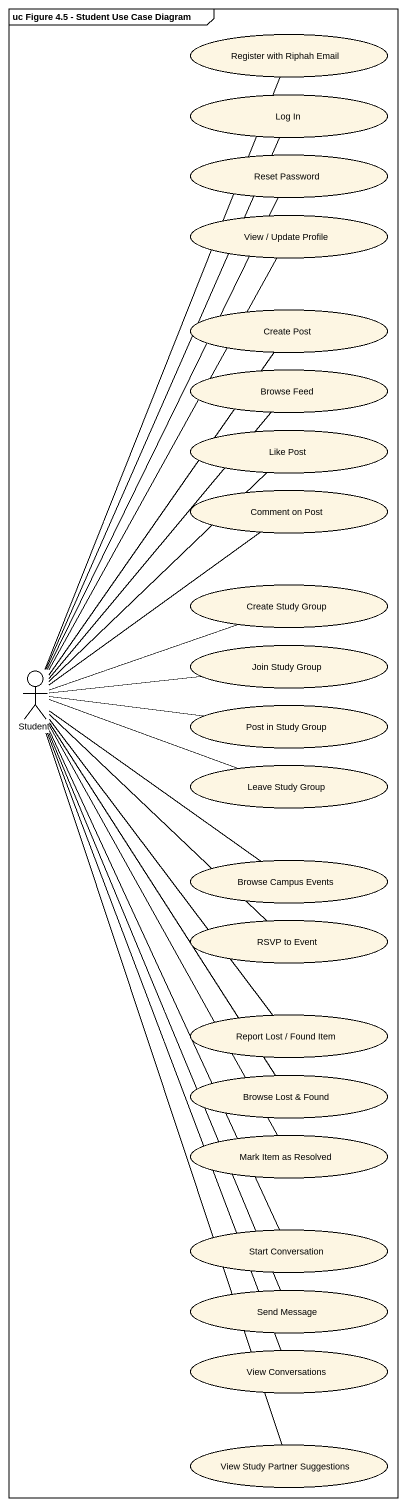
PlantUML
@startuml
mainframe uc Figure 4.5 - Student Use Case Diagram
usecase "Register with Riphah Email" as Register_with_Riphah_Email
usecase "Log In" as Log_In
usecase "Reset Password" as Reset_Password
usecase "View / Update Profile" as View_Update_Profile
usecase "Create Post" as Create_Post
usecase "Browse Feed" as Browse_Feed
usecase "Like Post" as Like_Post
usecase "Comment on Post" as Comment_on_Post
usecase "Create Study Group" as Create_Study_Group
actor Student
usecase "Join Study Group" as Join_Study_Group
usecase "Post in Study Group" as Post_in_Study_Group
usecase "Leave Study Group" as Leave_Study_Group
usecase "Browse Campus Events" as Browse_Campus_Events
usecase "RSVP to Event" as RSVP_to_Event
usecase "Report Lost / Found Item" as Report_Lost_Found_Item
usecase "Browse Lost & Found" as Browse_Lost_Found
usecase "Mark Item as Resolved" as Mark_Item_as_Resolved
usecase "Start Conversation" as Start_Conversation
usecase "Send Message" as Send_Message
usecase "View Conversations" as View_Conversations
usecase "View Study Partner Suggestions" as View_Study_Partner
Student -up- Register_with_Riphah_Email
Student -up- Log_In
Student -up- Reset_Password
Student -up- View_Update_Profile
Student -up- Create_Post
Student -up- Browse_Feed
Student -up- Like_Post
Student -up- Comment_on_Post
Student -right- Create_Study_Group
Student -right- Join_Study_Group
Student -right- Post_in_Study_Group
Student -right- Leave_Study_Group
Student -- Browse_Campus_Events
Student -- RSVP_to_Event
Student -- Report_Lost_Found_Item
Student -- Browse_Lost_Found
Student -- Mark_Item_as_Resolved
Student -- Start_Conversation
Student -- Send_Message
Student -- View_Conversations
Student -- View_Study_Partner
@enduml
